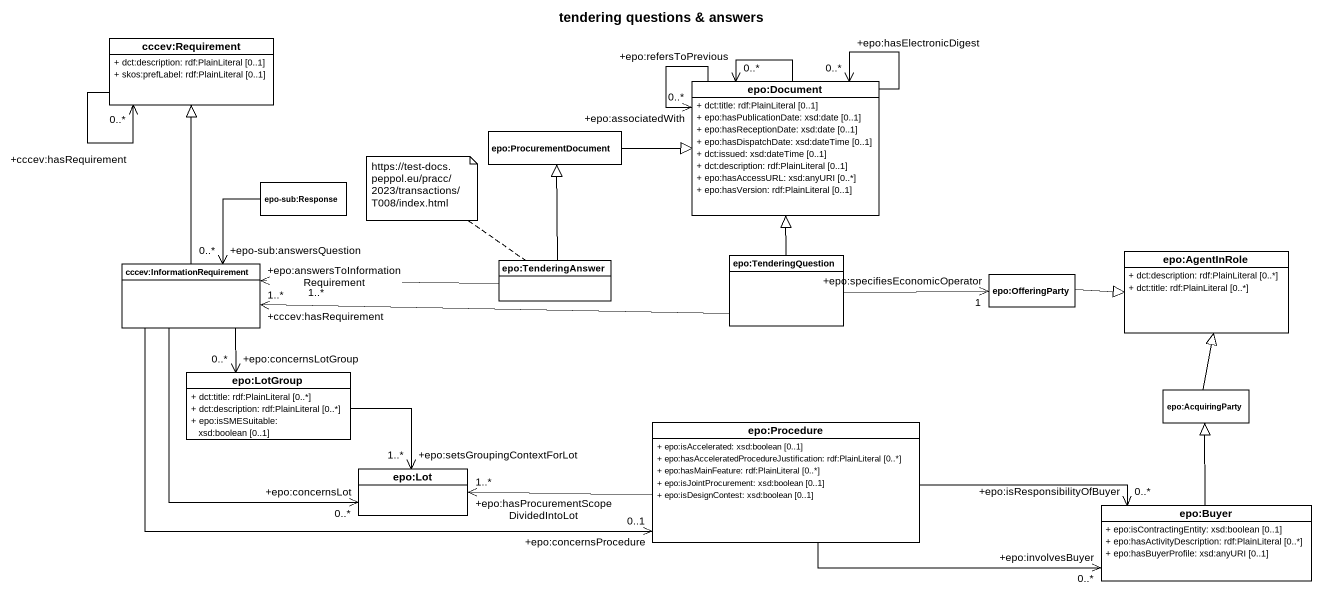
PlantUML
@startuml
title tendering questions & answers
hide circle
hide empty members
skinparam classAttributeIconSize 0
class "cccev:Requirement" as cccev_Requirement {
  + dct:description: rdf:PlainLiteral [0..1]
  + skos:prefLabel: rdf:PlainLiteral [0..1]
}
class "epo:Document" as epo_Document {
  + dct:title: rdf:PlainLiteral [0..1]
  + epo:hasPublicationDate: xsd:date [0..1]
  + epo:hasReceptionDate: xsd:date [0..1]
  + epo:hasDispatchDate: xsd:dateTime [0..1]
  + dct:issued: xsd:dateTime [0..1]
  + dct:description: rdf:PlainLiteral [0..1]
  + epo:hasAccessURL: xsd:anyURI [0..*]
  + epo:hasVersion: rdf:PlainLiteral [0..1]
}
class "epo:ProcurementDocument" as epo_ProcurementDocument
class "epo-sub:Response" as epo_sub_Response
class "epo:TenderingQuestion" as epo_TenderingQuestion
class "epo:AgentInRole" as epo_AgentInRole {
  + dct:description: rdf:PlainLiteral [0..*]
  + dct:title: rdf:PlainLiteral [0..*]
}
class "cccev:InformationRequirement" as cccev_InformationRequirement
class "epo:TenderingAnswer" as epo_TenderingAnswer
class "epo:OfferingParty" as epo_OfferingParty
class "epo:LotGroup" as epo_LotGroup {
  + dct:title: rdf:PlainLiteral [0..*]
  + dct:description: rdf:PlainLiteral [0..*]
  + epo:isSMESuitable: xsd:boolean [0..1]
}
class "epo:Procedure" as epo_Procedure {
  + epo:isAccelerated: xsd:boolean [0..1]
  + epo:hasAcceleratedProcedureJustification: rdf:PlainLiteral [0..*]
  + epo:hasMainFeature: rdf:PlainLiteral [0..*]
  + epo:isJointProcurement: xsd:boolean [0..1]
  + epo:isDesignContest: xsd:boolean [0..1]
}
class "epo:AcquiringParty" as epo_AcquiringParty
class "epo:Lot" as epo_Lot
class "epo:Buyer" as epo_Buyer {
  + epo:isContractingEntity: xsd:boolean [0..1]
  + epo:hasActivityDescription: rdf:PlainLiteral [0..*]
  + epo:hasBuyerProfile: xsd:anyURI [0..1]
}
cccev_Requirement --> "+cccev:hasRequirement\n0..*" cccev_Requirement
epo_Document --> "+epo:refersToPrevious\n0..*" epo_Document
epo_Document --> "+epo:associatedWith\n0..*" epo_Document
epo_Document --> "+epo:hasElectronicDigest\n0..*" epo_Document
epo_ProcurementDocument -right-|> epo_Document
epo_sub_Response --> "+epo-sub:answersQuestion\n0..*" cccev_InformationRequirement
epo_TenderingQuestion -up-|> epo_Document
epo_TenderingQuestion -left-> "+cccev:hasRequirement\n1..*" cccev_InformationRequirement
epo_TenderingQuestion -right-> "+epo:specifiesEconomicOperator\n1" epo_OfferingParty
cccev_InformationRequirement -up-|> cccev_Requirement
cccev_InformationRequirement --> "+epo:concernsLotGroup\n0..*" epo_LotGroup
cccev_InformationRequirement -right-> "+epo:concernsProcedure\n0..1" epo_Procedure
cccev_InformationRequirement --> "+epo:concernsLot\n0..*" epo_Lot
epo_TenderingAnswer -up-|> epo_ProcurementDocument
epo_TenderingAnswer -left-> "+epo:answersToInformationRequirement\n1..*" cccev_InformationRequirement
epo_OfferingParty -right-|> epo_AgentInRole
epo_LotGroup -right-> "+epo:setsGroupingContextForLot\n1..*" epo_Lot
epo_Procedure -left-> "+epo:hasProcurementScopeDividedIntoLot\n1..*" epo_Lot
epo_Procedure -right-> "+epo:involvesBuyer\n0..*" epo_Buyer
epo_Procedure -right-> "+epo:isResponsibilityOfBuyer\n0..*" epo_Buyer
epo_AcquiringParty -up-|> epo_AgentInRole
epo_Buyer -up-|> epo_AcquiringParty
note top of epo_TenderingAnswer : https://test-docs.peppol.eu/pracc/2023/transactions/T008/index.html
@enduml
